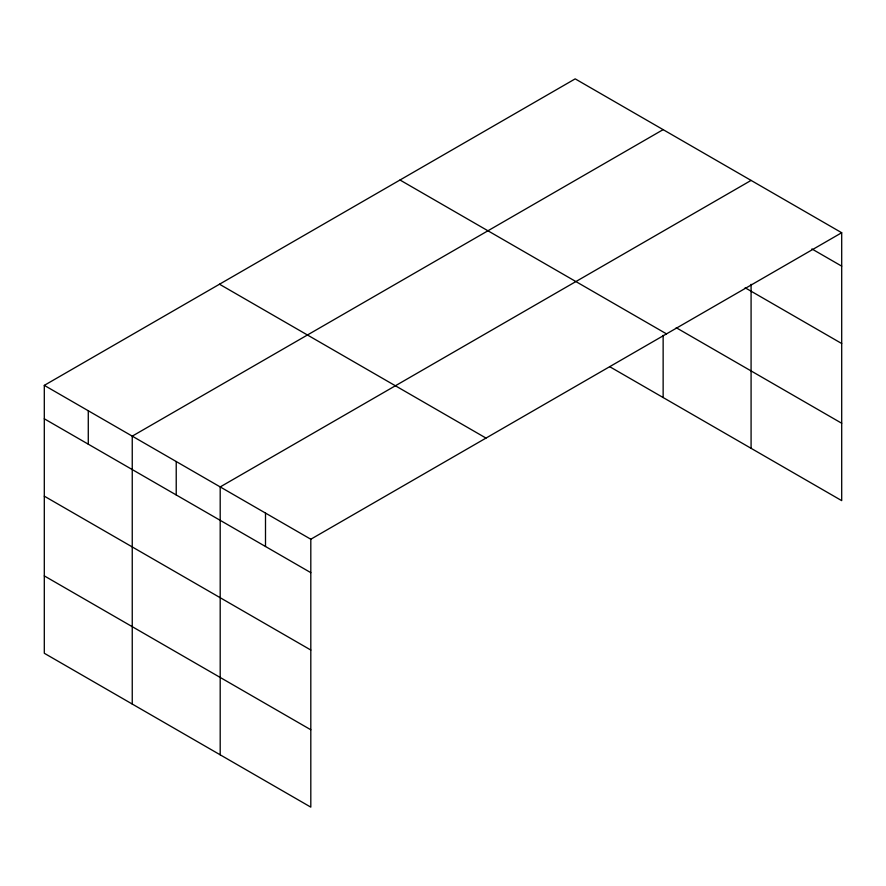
<?xml version="1.0" encoding="UTF-8"?>
<svg xmlns="http://www.w3.org/2000/svg" width="886" height="886" viewBox="0 0 886 886"><rect width="100%" height="100%" fill="white"/><g stroke="black" fill="none" stroke-linecap="round" stroke-linejoin="round"><path stroke-width="1.33" d="M841.7 232.73L575.191 78.865L44.3 385.366L44.3 653.27L310.809 807.135L310.809 539.231L841.7 232.73L841.7 500.634L609.657 366.66M663.138 129.633L132.247 436.145L132.247 704.049M751.084 180.412L220.193 486.923L220.193 754.828M811.897 248.944L841.7 266.143M745.148 287.784L841.7 343.524M676.217 327.709L841.7 423.253M399.996 180.013L666.505 333.878M219.495 284.218L486.004 438.083M44.3 385.366L310.809 539.231M44.3 418.79L310.809 572.655M44.3 496.171L310.809 650.036M44.3 575.889L310.809 729.765M751.084 284.306L751.084 448.316M663.138 335.362L663.138 397.537M265.501 513.083L265.501 546.496M176.225 461.528L176.225 494.953M88.279 410.761L88.279 444.174"/></g></svg>
